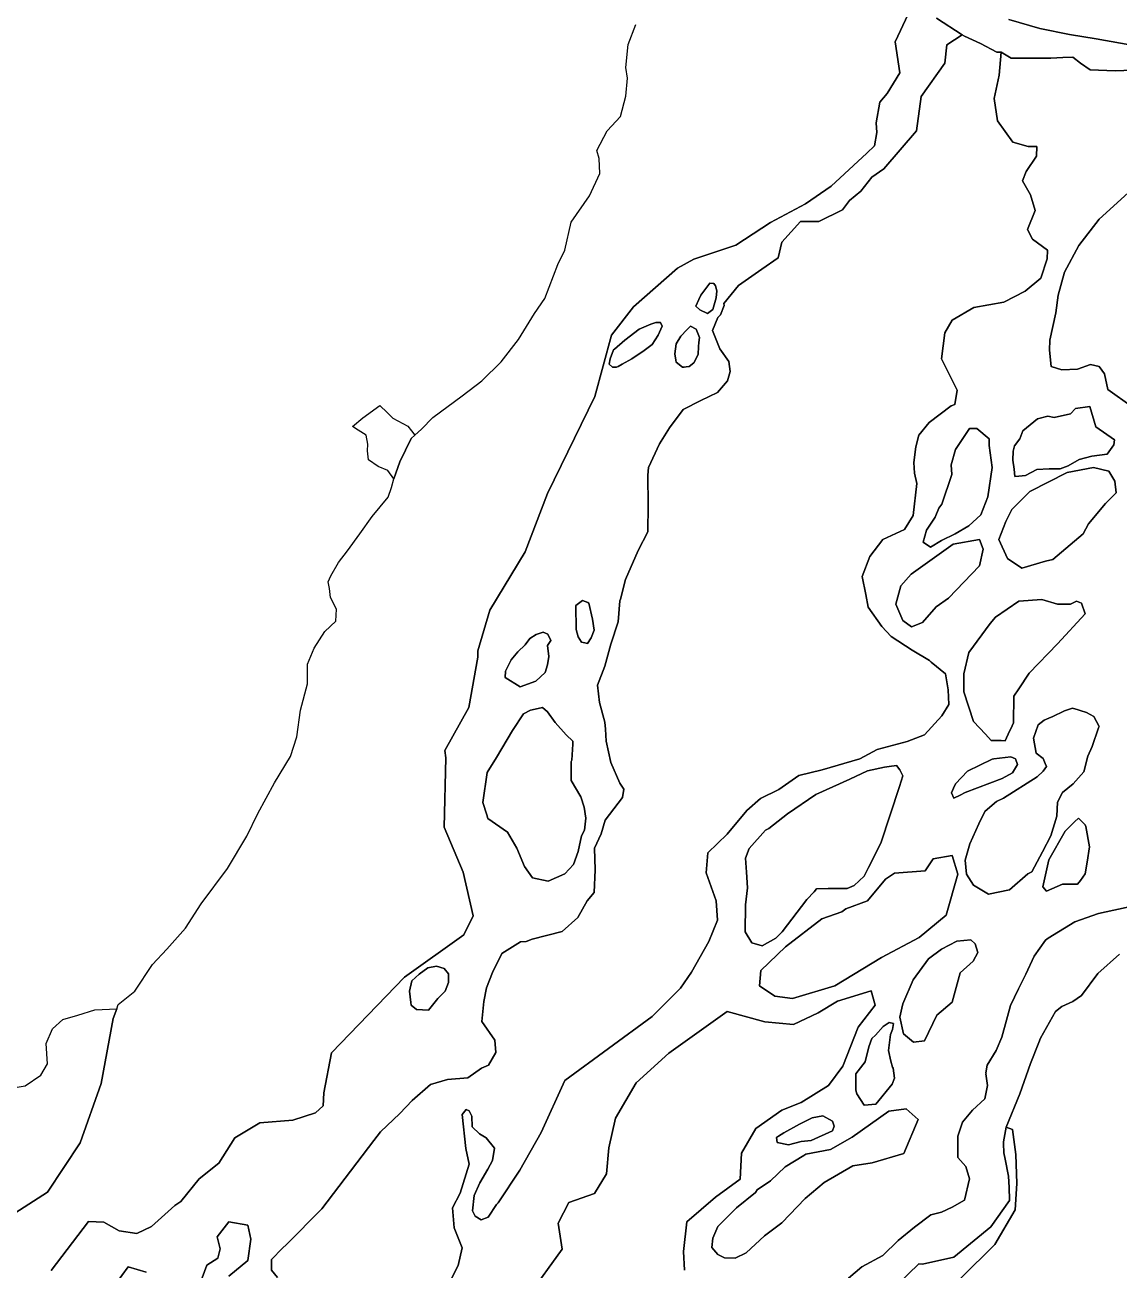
# Model space of a CAD drawing. Header units: inches. Extents: x 288635 to 1232953, y 676945 to 1655780.
# Drawn here: x 506924 to 525291, y 1479602 to 1500510 of the extents above; entities that cross this region are included whole.
import ezdxf

# ---------------------------------------------------------------- set-up
doc = ezdxf.new("R2010")
doc.units = ezdxf.units.IN
doc.header["$MEASUREMENT"] = 0

msp = doc.modelspace()

# ---------------------------------------------------------------- linework, layer by layer
at = {"color": 1}
for points in [[(521749.8318, 1500687.3197), (521531.5419, 1500223.152), (521610.917, 1499707.2134), (521399.4503, 1499355.7227), (521272.4501, 1499209.6724), (521215.3, 1498866.7717), (521221.65, 1498701.6713), (521183.5499, 1498479.4209), (521055.2909, 1498357.8357), (520459.9772, 1497802.2096), (520027.8476, 1497507.869), (519437.2964, 1497190.3683), (518859.4453, 1496809.3676), (518153.5979, 1496573.7363), (517880.1131, 1496427.2266), (517139.363, 1495775.0924), (516769.0324, 1495301.8921), (516491.2193, 1494270.0151), (515697.4677, 1492642.8243), (515321.802, 1491662.6205), (514728.1375, 1490683.0742), (514528.0504, 1490002.1539), (514528.0504, 1489896.3204), (514375.625, 1489048.865), (513972.4243, 1488328.8638), (513987.7487, 1488206.2687), (513961.4688, 1487038.8147), (514277.7586, 1486283.2334), (514448.6753, 1485550.7333), (514289.925, 1485233.2326), (513297.7355, 1484518.8562), (512067.4205, 1483248.8537), (511938.6067, 1482579.0221), (511927.3481, 1482360.972), (511800.3478, 1482240.3218), (511419.347, 1482119.6715), (510866.8959, 1482075.2214), (510447.7951, 1481821.2209), (510181.0946, 1481395.7701), (509850.8939, 1481135.4195), (509539.7433, 1480754.4188), (509440.2887, 1480687.2513), (509050.7923, 1480335.3179), (508803.1418, 1480214.6677), (508507.3287, 1480261.3253), (508249.0749, 1480404.7996), (507988.5003, 1480417.5122), (507365.4898, 1479596.271)], [(507365.4898, 1479596.271), (507988.5003, 1480417.5122), (508249.0749, 1480404.7996), (508507.3287, 1480261.3253), (508803.1418, 1480214.6677), (509050.7923, 1480335.3179), (509440.2887, 1480687.2513), (509539.7433, 1480754.4188), (509850.8939, 1481135.4195), (510181.0946, 1481395.7701), (510447.7951, 1481821.2209), (510866.8959, 1482075.2214), (511419.347, 1482119.6715), (511800.3478, 1482240.3218), (511927.3481, 1482360.972), (511938.6067, 1482579.0221), (512067.4205, 1483248.8537), (513297.7355, 1484518.8562), (514289.925, 1485233.2326), (514448.6753, 1485550.7333), (514277.7586, 1486283.2334), (513961.4688, 1487038.8147), (513987.7487, 1488206.2687), (513972.4243, 1488328.8638), (514375.625, 1489048.865), (514528.0504, 1489896.3204), (514528.0504, 1490002.1539), (514728.1375, 1490683.0742), (515321.802, 1491662.6205), (515697.4677, 1492642.8243), (516491.2193, 1494270.0151), (516769.0324, 1495301.8921), (517139.363, 1495775.0924), (517880.1131, 1496427.2266), (518153.5979, 1496573.7363), (518859.4453, 1496809.3676), (519437.2964, 1497190.3683), (520027.8476, 1497507.869), (520459.9772, 1497802.2096), (521055.2909, 1498357.8357), (521183.5499, 1498479.4209), (521221.65, 1498701.6713), (521215.3, 1498866.7717), (521272.4501, 1499209.6724), (521399.4503, 1499355.7227), (521610.917, 1499707.2134), (521531.5419, 1500223.152), (521749.8318, 1500687.3197)], [(522223.6653, 1500623.0711), (522655.416, 1500342.1197), (522399.3397, 1500173.709), (522364.981, 1499865.9637), (521968.1053, 1499310.3376), (521889.3655, 1498732.9131), (521343.3883, 1498092.4466), (521140.6028, 1497954.1838), (520956.6357, 1497720.5168), (520767.0751, 1497563.4429), (520649.7268, 1497406.9786), (520248.6093, 1497206.8959), (519944.0387, 1497206.8959), (519627.3992, 1496861.4711), (519569.158, 1496596.5645), (519292.144, 1496407.6481), (519292.144, 1496407.6481), (518902.4066, 1496133.0136), (518657.9311, 1495834.563), (518662.4381, 1495799.4084), (518600.7966, 1495641.5708), (518553.1559, 1495596.4375), (518467.4308, 1495380.5371), (518588.081, 1495072.5615), (518742.0383, 1494857.3345), (518763.7221, 1494691.8304), (518715.0812, 1494535.9854), (518546.8059, 1494335.96), (518271.9907, 1494205.1982), (517973.7053, 1494049.571), (517743.5293, 1493745.4088), (517575.254, 1493475.5333), (517393.8875, 1493077.9123), (517377.6146, 1492947.7868), (517387.9286, 1492443.6562), (517378.4036, 1491999.1553), (517219.43, 1491682.8738), (517003.7528, 1491195.8787), (516921.7539, 1490867.2298), (516907.6102, 1490837.528), (516879.9276, 1490484.6773), (516759.2773, 1490110.0266), (516660.8521, 1489741.7258), (516537.0269, 1489421.0502), (516568.777, 1489135.2996), (516658.5363, 1488804.0571), (516671.1797, 1488686.052), (516679.9022, 1488484.4233), (516756.1023, 1488125.6476), (516909.3052, 1487776.3969), (516978.3528, 1487677.9717), (516956.1277, 1487538.2714), (516806.9024, 1487347.771), (516664.0271, 1487157.2706), (516597.352, 1486928.6702), (516483.3088, 1486686.1898), (516498.5071, 1486321.4327), (516476.6504, 1485943.0991), (516364.4117, 1485804.4513), (516203.6512, 1485522.1424), (515944.1453, 1485285.2986), (515438.4747, 1485160.1917), (515335.9287, 1485120.4034), (515242.4269, 1485114.1699), (514930.2963, 1484915.5414), (514774.8984, 1484601.3905), (514670.1232, 1484341.04), (514628.8481, 1484112.4396), (514594.5554, 1483775.2327), (514812.9984, 1483464.7383), (514825.6985, 1483255.1878), (514704.8426, 1483044.1848), (514587.1499, 1482990.6881), (514355.7975, 1482829.737), (514016.0718, 1482801.1619), (513730.3213, 1482718.6118), (513425.5207, 1482448.7362), (513219.1453, 1482229.6608), (512893.4732, 1481923.1106), (512781.7969, 1481780.4132), (511908.6702, 1480629.4734), (511313.3565, 1480034.1597), (511249.4472, 1479970.2504), (511063.3159, 1479778.5559), (511063.3159, 1479603.9305), (511162.9092, 1479475.7129)], [(525659.8707, 1499754.3053), (525226.8676, 1499736.7587), (524804.5917, 1499755.8087), (524640.7786, 1499866.2475), (524512.4911, 1499968.5342), (524345.2211, 1499964.2816), (524147.3654, 1499949.4841), (523763.1896, 1499949.4841), (523480.6141, 1499952.6591), (523312.5153, 1500050.5155), (523235.581, 1500052.8646), (522962.5244, 1500197.424), (522697.4988, 1500317.8902), (522655.416, 1500342.1197), (522223.6653, 1500623.0711)], [(523438.1325, 1500598.0939), (523962.0085, 1500447.2811), (524458.1033, 1500348.0621), (524906.045, 1500275.1535), (526070.5512, 1500066.3455)], [(526070.5512, 1500066.3455), (524906.045, 1500275.1535), (524458.1033, 1500348.0621), (523962.0085, 1500447.2811), (523438.1325, 1500598.0939)], [(506597.815, 1480456.1472), (507301.6081, 1480911.2315), (507851.9425, 1481736.7331), (508201.1932, 1482736.8601), (508403.5998, 1483824.1655), (508468.8353, 1483990.0615), (508488.7279, 1484062.5922), (508770.5248, 1484285.3107), (509062.6254, 1484736.1616), (509303.9259, 1484990.1621), (509621.4265, 1485345.7628), (509881.777, 1485752.1636), (510326.2779, 1486342.7148), (510650.1286, 1486888.8159), (510834.2789, 1487269.8167), (511113.6795, 1487784.1677), (511380.38, 1488228.6686), (511488.3302, 1488558.8693), (511551.8304, 1489003.3702), (511666.1306, 1489447.871), (511666.1306, 1489778.0717), (511780.4308, 1490044.7722), (511958.2312, 1490324.1728), (512142.3815, 1490495.6231), (512155.0816, 1490698.8235), (512053.4814, 1490895.6739), (512036.3363, 1491044.8992), (512014.1113, 1491156.0245), (512058.5614, 1491257.6247), (512188.7366, 1491483.0501), (512341.1369, 1491679.9005), (512544.3373, 1491965.6511), (512753.8878, 1492257.7517), (513020.5883, 1492581.6023), (513077.7384, 1492740.3526), (513119.0135, 1492889.5779), (513214.2637, 1493172.1535), (513404.7641, 1493565.8543), (513466.7582, 1493620.0991), (513582.5644, 1493721.4296), (513769.8898, 1493918.28), (514265.1908, 1494283.4057), (514592.2164, 1494534.2312), (514916.0671, 1494854.9069), (515208.1677, 1495226.3826), (515478.0432, 1495664.5335), (515652.6686, 1495915.359), (515870.474, 1496486.2251), (515987.3142, 1496730.0656), (516094.9319, 1497195.5111), (516398.7951, 1497639.3874), (516571.5154, 1498015.3082), (516561.3554, 1498269.3087), (516525.7953, 1498401.3889), (516698.5157, 1498731.5896), (516922.0361, 1498970.3501), (517008.0444, 1499311.8776), (517039.7944, 1499613.5032), (517013.3361, 1499793.4202), (517050.3778, 1500179.7126), (517177.378, 1500518.38)], [(511162.9092, 1479475.7129), (511063.3159, 1479603.9305), (511063.3159, 1479778.5559), (511249.4472, 1479970.2504), (511313.3565, 1480034.1597), (511908.6702, 1480629.4734), (512781.7969, 1481780.4132), (512893.4732, 1481923.1106), (513219.1453, 1482229.6608), (513425.5207, 1482448.7362), (513730.3213, 1482718.6118), (514016.0718, 1482801.1619), (514355.7975, 1482829.737), (514587.1499, 1482990.6881), (514704.8426, 1483044.1848), (514825.6985, 1483255.1878), (514812.9984, 1483464.7383), (514594.5554, 1483775.2327), (514628.8481, 1484112.4396), (514670.1232, 1484341.04), (514774.8984, 1484601.3905), (514930.2963, 1484915.5414), (515242.4269, 1485114.1699), (515335.9287, 1485120.4034), (515438.4747, 1485160.1917), (515944.1453, 1485285.2986), (516203.6512, 1485522.1424), (516364.4117, 1485804.4513), (516476.6504, 1485943.0991), (516498.5071, 1486321.4327), (516483.3088, 1486686.1898), (516597.352, 1486928.6702), (516664.0271, 1487157.2706), (516806.9024, 1487347.771), (516956.1277, 1487538.2714), (516978.3528, 1487677.9717), (516909.3052, 1487776.3969), (516756.1023, 1488125.6476), (516679.9022, 1488484.4233), (516671.1797, 1488686.052), (516658.5363, 1488804.0571), (516568.777, 1489135.2996), (516537.0269, 1489421.0502), (516660.8521, 1489741.7258), (516759.2773, 1490110.0266), (516879.9276, 1490484.6773), (516907.6102, 1490837.528), (516921.7539, 1490867.2298), (517003.7528, 1491195.8787), (517219.43, 1491682.8738), (517378.4036, 1491999.1553), (517387.9286, 1492443.6562), (517377.6146, 1492947.7868), (517393.8875, 1493077.9123), (517575.254, 1493475.5333), (517743.5293, 1493745.4088), (517973.7053, 1494049.571), (518271.9907, 1494205.1982), (518546.8059, 1494335.96), (518715.0812, 1494535.9854), (518763.7221, 1494691.8304), (518742.0383, 1494857.3345), (518588.081, 1495072.5615), (518467.4308, 1495380.5371), (518553.1559, 1495596.4375), (518600.7966, 1495641.5708), (518662.4381, 1495799.4084), (518657.9311, 1495834.563), (518902.4066, 1496133.0136), (519292.144, 1496407.6481), (519569.158, 1496596.5645), (519627.3992, 1496861.4711), (519944.0387, 1497206.8959), (520248.6093, 1497206.8959), (520649.7268, 1497406.9786), (520767.0751, 1497563.4429), (520956.6357, 1497720.5168), (521140.6028, 1497954.1838), (521343.3883, 1498092.4466), (521889.3655, 1498732.9131), (521968.1053, 1499310.3376), (522364.981, 1499865.9637), (522399.3397, 1500173.709), (522655.416, 1500342.1197), (522697.4988, 1500317.8902), (522962.5244, 1500197.424), (523235.581, 1500052.8646), (523312.5153, 1500050.5155), (523277.6847, 1499663.763), (523193.0179, 1499272.1788), (523248.6642, 1498900.0874), (523508.2712, 1498540.6317), (523508.2712, 1498540.6317), (523764.6629, 1498465.8763), (523911.9832, 1498465.8763), (523906.9032, 1498308.396), (523729.1028, 1498049.3155), (523668.1427, 1497891.8351), (523805.303, 1497658.1547), (523882.0795, 1497391.1024), (523755.4714, 1497074.5821), (523839.6045, 1496909.6627), (524090.612, 1496727.1119), (524085.1346, 1496581.5795), (523978.0233, 1496256.0719), (523713.8628, 1496037.6314), (523353.1821, 1495854.7511), (522850.2025, 1495763.9117), (522489.5804, 1495549.9505), (522366.8916, 1495337.461), (522308.2904, 1494903.0444), (522572.3894, 1494374.8464), (522532.7018, 1494136.7209), (522472.142, 1494111.4876), (522103.4996, 1493832.907), (521930.7792, 1493619.5466), (521879.9791, 1493426.5062), (521846.3239, 1493161.118), (521858.013, 1492985.7811), (521896.8631, 1492810.9556), (521834.259, 1492274.9314), (521688.2088, 1492036.8059), (521323.083, 1491871.7056), (521104.0076, 1491582.78), (520980.1823, 1491246.2294), (521036.6212, 1490946.3604), (521079.0309, 1490733.5717), (521307.6313, 1490407.6043), (521464.265, 1490238.2707), (521815.6323, 1490013.9036), (522107.7329, 1489840.3365), (522135.9675, 1489811.0974), (522373.9515, 1489612.3369), (522421.6352, 1489347.5756), (522434.3352, 1489099.9251), (522312.5611, 1488906.3474), (522024.8726, 1488591.6411), (521735.2901, 1488475.8081), (521227.8328, 1488344.2736), (520938.9073, 1488185.5232), (520307.081, 1488001.3729), (519916.5552, 1487906.1227), (519576.8295, 1487674.3472), (519270.004, 1487522.3425), (519041.7894, 1487318.1505), (518710.0528, 1486921.8707), (518387.2983, 1486605.7767), (518358.124, 1486273.0374), (518524.2563, 1485802.3292), (518549.0378, 1485480.1703), (518401.7597, 1485121.2188), (518110.7174, 1484602.6344), (517929.3065, 1484334.2527), (517452.6917, 1483857.6379), (515984.2512, 1482786.0732), (515587.3754, 1481912.9465), (515230.1872, 1481277.9452), (514865.834, 1480731.4153), (514840.2592, 1480705.2769), (514698.5689, 1480490.1469), (514584.7978, 1480445.1676), (514484.256, 1480506.0219), (514436.6309, 1480595.9804), (514465.7351, 1480855.2726), (514558.3394, 1481066.9397), (514695.4341, 1481294.557), (514772.6524, 1481440.0029), (514804.4024, 1481649.0242), (514664.173, 1481821.0037), (514554.2931, 1481889.1575), (514433.985, 1482006.2124), (514423.4017, 1482188.7753), (514381.0683, 1482278.7338), (514332.5134, 1482301.344), (514261.8103, 1482214.5721), (514325.3104, 1481643.0709), (514380.797, 1481379.5093), (514230.2554, 1480894.9602), (514103.2552, 1480648.8972), (514130.1315, 1480313.6195), (514261.8103, 1479976.1926), (514198.5054, 1479677.8744), (514010.6508, 1479315.3945)], [(514010.6508, 1479315.3945), (514198.5054, 1479677.8744), (514261.8103, 1479976.1926), (514130.1315, 1480313.6195), (514103.2552, 1480648.8972), (514230.2554, 1480894.9602), (514380.797, 1481379.5093), (514325.3104, 1481643.0709), (514261.8103, 1482214.5721), (514332.5134, 1482301.344), (514381.0683, 1482278.7338), (514423.4017, 1482188.7753), (514433.985, 1482006.2124), (514554.2931, 1481889.1575), (514664.173, 1481821.0037), (514804.4024, 1481649.0242), (514772.6524, 1481440.0029), (514695.4341, 1481294.557), (514558.3394, 1481066.9397), (514465.7351, 1480855.2726), (514436.6309, 1480595.9804), (514484.256, 1480506.0219), (514584.7978, 1480445.1676), (514698.5689, 1480490.1469), (514840.2592, 1480705.2769), (514865.834, 1480731.4153), (515230.1872, 1481277.9452), (515587.3754, 1481912.9465), (515984.2512, 1482786.0732), (517452.6917, 1483857.6379), (517929.3065, 1484334.2527), (518110.7174, 1484602.6344), (518401.7597, 1485121.2188), (518549.0378, 1485480.1703), (518524.2563, 1485802.3292), (518358.124, 1486273.0374), (518387.2983, 1486605.7767), (518710.0528, 1486921.8707), (519041.7894, 1487318.1505), (519270.004, 1487522.3425), (519576.8295, 1487674.3472), (519916.5552, 1487906.1227), (520307.081, 1488001.3729), (520938.9073, 1488185.5232), (521227.8328, 1488344.2736), (521735.2901, 1488475.8081), (522024.8726, 1488591.6411), (522312.5611, 1488906.3474), (522434.3352, 1489099.9251), (522421.6352, 1489347.5756), (522373.9515, 1489612.3369), (522135.9675, 1489811.0974), (522107.7329, 1489840.3365), (521815.6323, 1490013.9036), (521464.265, 1490238.2707), (521307.6313, 1490407.6043), (521079.0309, 1490733.5717), (521036.6212, 1490946.3604), (520980.1823, 1491246.2294), (521104.0076, 1491582.78), (521323.083, 1491871.7056), (521688.2088, 1492036.8059), (521834.259, 1492274.9314), (521896.8631, 1492810.9556), (521858.013, 1492985.7811), (521846.3239, 1493161.118), (521879.9791, 1493426.5062), (521930.7792, 1493619.5466), (522103.4996, 1493832.907), (522472.142, 1494111.4876), (522532.7018, 1494136.7209), (522572.3894, 1494374.8464), (522308.2904, 1494903.0444), (522366.8916, 1495337.461), (522489.5804, 1495549.9505), (522850.2025, 1495763.9117), (523353.1821, 1495854.7511), (523713.8628, 1496037.6314), (523978.0233, 1496256.0719), (524085.1346, 1496581.5795), (524090.612, 1496727.1119), (523839.6045, 1496909.6627), (523755.4714, 1497074.5821), (523882.0795, 1497391.1024), (523805.303, 1497658.1547), (523668.1427, 1497891.8351), (523729.1028, 1498049.3155), (523906.9032, 1498308.396), (523911.9832, 1498465.8763), (523764.6629, 1498465.8763), (523508.2712, 1498540.6317), (523248.6642, 1498900.0874), (523193.0179, 1499272.1788), (523277.6847, 1499663.763), (523312.5153, 1500050.5155), (523480.6141, 1499952.6591), (523763.1896, 1499949.4841), (524147.3654, 1499949.4841), (524345.2211, 1499964.2816), (524512.4911, 1499968.5342), (524640.7786, 1499866.2475), (524804.5917, 1499755.8087), (525226.8676, 1499736.7587), (525659.8707, 1499754.3053)], [(525509.2703, 1494097.0333), (525098.8152, 1494390.2155), (525048.2735, 1494653.0444), (524955.1399, 1494771.5779), (524812.1848, 1494805.1197), (524591.0726, 1494729.2445), (524330.0477, 1494717.8932), (524150.805, 1494775.8113), (524120.205, 1495049.5352), (524126.4184, 1495217.2956), (524231.2385, 1495677.5131), (524269.3386, 1495969.6137), (524375.1721, 1496359.0811), (524612.2393, 1496803.582), (524955.1883, 1497246.4048), (525749.033, 1497969.6582)], [(525749.033, 1497969.6582), (524955.1883, 1497246.4048), (524612.2393, 1496803.582), (524375.1721, 1496359.0811), (524269.3386, 1495969.6137), (524231.2385, 1495677.5131), (524126.4184, 1495217.2956), (524120.205, 1495049.5352), (524150.805, 1494775.8113), (524330.0477, 1494717.8932), (524591.0726, 1494729.2445), (524812.1848, 1494805.1197), (524955.1399, 1494771.5779), (525048.2735, 1494653.0444), (525098.8152, 1494390.2155), (525509.2703, 1494097.0333)], [(520749.0304, 1479469.0894), (520973.2653, 1479655.5152), (521322.516, 1479846.0156), (521580.4852, 1480100.0161), (521857.5045, 1480323.3249), (522132.6717, 1480530.7586), (522310.4721, 1480575.2087), (522486.1558, 1480659.8755), (522697.8229, 1480778.4091), (522779.1507, 1481137.4016), (522718.9896, 1481342.7794), (522581.406, 1481495.1797), (522581.406, 1481508.6606), (522581.406, 1481840.197), (522581.406, 1481853.6779), (522661.8395, 1482086.5117), (522831.1731, 1482285.4788), (523036.7314, 1482478.4518), (523079.9343, 1482703.3804), (523055.5402, 1482898.5325), (523056.4963, 1482904.3647), (523055.5402, 1482912.0134), (523076.707, 1483041.1303), (523224.8739, 1483288.7808), (523320.1241, 1483513.1479), (523398.4409, 1483796.7818), (523466.1744, 1484046.549), (523601.6413, 1484323.8329), (523726.5249, 1484573.6), (523866.2252, 1484872.0506), (524053.3259, 1485144.4429), (524101.9694, 1485173.7821), (524550.4391, 1485451.5951), (524943.3461, 1485590.5016), (525538.6598, 1485717.5019)], [(525538.6598, 1485717.5019), (524943.3461, 1485590.5016), (524550.4391, 1485451.5951), (524101.9694, 1485173.7821), (524053.3259, 1485144.4429), (523866.2252, 1484872.0506), (523726.5249, 1484573.6), (523601.6413, 1484323.8329), (523466.1744, 1484046.549), (523398.4409, 1483796.7818), (523320.1241, 1483513.1479), (523224.8739, 1483288.7808), (523076.707, 1483041.1303), (523055.5402, 1482912.0134), (523056.4963, 1482904.3647), (523055.5402, 1482898.5325), (523079.9343, 1482703.3804), (523036.7314, 1482478.4518), (522831.1731, 1482285.4788), (522661.8395, 1482086.5117), (522581.406, 1481853.6779), (522581.406, 1481840.197), (522581.406, 1481508.6606), (522581.406, 1481495.1797), (522718.9896, 1481342.7794), (522779.1507, 1481137.4016), (522697.8229, 1480778.4091), (522486.1558, 1480659.8755), (522310.4721, 1480575.2087), (522132.6717, 1480530.7586), (521857.5045, 1480323.3249), (521580.4852, 1480100.0161), (521322.516, 1479846.0156), (520973.2653, 1479655.5152), (520749.0304, 1479469.0894)], [(525295.2315, 1484906.5312), (524935.6046, 1484583.7172), (524659.9768, 1484212.3854), (524514.8966, 1484114.1586), (524329.6879, 1484029.4918), (524223.8544, 1483944.8249), (523973.2556, 1483497.9049), (523943.3955, 1483426.2406), (523805.8119, 1483071.6982), (523625.8949, 1482563.6972), (523396.5472, 1482000.0854), (523349.8619, 1481757.8222), (523350.994, 1481729.5202), (523357.3529, 1481570.548), (523379.1958, 1481463.5177), (523436.7281, 1481181.6097), (523444.3611, 1480990.7845), (523452.6031, 1480784.7339), (523452.0925, 1480784.019), (523452.6031, 1480771.253), (523135.1025, 1480326.7522), (522515.9762, 1479818.7511), (521992.1002, 1479699.6884), (521927.6975, 1479706.7627), (521381.0164, 1479173.3183)], [(522635.039, 1479469.5004), (523206.5401, 1480033.0641), (523547.8533, 1480612.5027), (523571.6658, 1481057.0036), (523555.7908, 1481541.1921), (523503.7036, 1481964.4295), (523396.5472, 1482000.0854), (523625.8949, 1482563.6972), (523805.8119, 1483071.6982), (523943.3955, 1483426.2406), (523973.2556, 1483497.9049), (524223.8544, 1483944.8249), (524329.6879, 1484029.4918), (524514.8966, 1484114.1586), (524659.9768, 1484212.3854), (524935.6046, 1484583.7172), (525295.2315, 1484906.5312)], [(515375.1854, 1479168.3977), (515942.0808, 1479953.3298), (515876.6698, 1480389.4032), (516051.0992, 1480738.262), (516487.1726, 1480890.8877), (516683.4056, 1481217.9427), (516727.0129, 1481654.0161), (516836.0313, 1482155.5005), (517184.89, 1482744.1996), (517729.9818, 1483245.684), (518711.1469, 1483943.4015), (519343.4533, 1483768.9721), (519823.1341, 1483725.3648), (520237.4038, 1483921.5978), (520564.4589, 1484117.8308), (521131.3543, 1484292.2602), (521196.7653, 1484052.4198), (521196.7653, 1484052.4198), (520913.3176, 1483681.7574), (520651.6736, 1483027.6473), (520411.8332, 1482700.5923), (519953.9561, 1482417.1446), (519626.9011, 1482286.3225), (519190.8277, 1481981.0712), (518950.9873, 1481566.8014), (518929.1836, 1481130.728), (518514.9139, 1480825.4766), (518035.2331, 1480411.2069), (517978.5268, 1479912.6979), (517995.4602, 1479599.4306)], [(517995.4602, 1479599.4306), (517978.5268, 1479912.6979), (518035.2331, 1480411.2069), (518514.9139, 1480825.4766), (518929.1836, 1481130.728), (518950.9873, 1481566.8014), (519190.8277, 1481981.0712), (519626.9011, 1482286.3225), (519953.9561, 1482417.1446), (520411.8332, 1482700.5923), (520651.6736, 1483027.6473), (520913.3176, 1483681.7574), (521196.7653, 1484052.4198), (521131.3543, 1484292.2602), (520564.4589, 1484117.8308), (520237.4038, 1483921.5978), (519823.1341, 1483725.3648), (519343.4533, 1483768.9721), (518711.1469, 1483943.4015), (517729.9818, 1483245.684), (517184.89, 1482744.1996), (516836.0313, 1482155.5005), (516727.0129, 1481654.0161), (516683.4056, 1481217.9427), (516487.1726, 1480890.8877), (516051.0992, 1480738.262), (515876.6698, 1480389.4032), (515942.0808, 1479953.3298), (515375.1854, 1479168.3977)], [(506726.767, 1482662.2094), (506929.9674, 1482696.0761), (507192.4346, 1482873.8764), (507303.3481, 1483066.0702), (507282.1814, 1483408.9709), (507388.015, 1483654.5047), (507557.3486, 1483811.1383), (507811.3492, 1483883.1051), (508096.4748, 1483972.4085), (508468.8353, 1483990.0615), (508403.5998, 1483824.1655), (508201.1932, 1482736.8601), (508201.1932, 1482736.8601), (507851.9425, 1481736.7331), (507301.6081, 1480911.2315), (506597.815, 1480456.1472)], [(521381.0164, 1479173.3183), (521927.6975, 1479706.7627), (521992.1002, 1479699.6884), (522515.9762, 1479818.7511), (523135.1025, 1480326.7522), (523452.6031, 1480771.253), (523452.0925, 1480784.019), (523452.6031, 1480784.7339), (523444.3611, 1480990.7845), (523436.7281, 1481181.6097), (523379.1958, 1481463.5177), (523357.3529, 1481570.548), (523350.994, 1481729.5202), (523349.8619, 1481757.8222), (523396.5472, 1482000.0854), (523503.7036, 1481964.4295), (523555.7908, 1481541.1921), (523571.6658, 1481057.0036), (523547.8533, 1480612.5027), (523206.5401, 1480033.0641), (522635.039, 1479469.5004)], [(509897.9482, 1479472.655), (509977.3228, 1479684.3204), (510162.53, 1479803.3822), (510202.2173, 1479962.1313), (510149.3009, 1480160.5677), (510347.7373, 1480411.9204), (510665.2355, 1480359.004), (510718.1518, 1480120.8804), (510665.2355, 1479763.695), (510347.7373, 1479499.1132)], [(510347.7373, 1479499.1132), (510665.2355, 1479763.695), (510718.1518, 1480120.8804), (510665.2355, 1480359.004), (510347.7373, 1480411.9204), (510347.7373, 1480411.9204), (510149.3009, 1480160.5677), (510202.2173, 1479962.1313), (510162.53, 1479803.3822), (509977.3228, 1479684.3204), (509897.9482, 1479472.655)], [(508442.7483, 1479366.8223), (508654.4137, 1479657.8623), (508958.6828, 1479565.2586)], [(508958.6828, 1479565.2586), (508654.4137, 1479657.8623), (508442.7483, 1479366.8223)]]:
    msp.add_lwpolyline(points, dxfattribs=at)
for points in [[(518469.1241, 1495729.1704), (518380.2239, 1495661.437), (518251.107, 1495724.9371), (518185.4902, 1495788.4372), (518236.3279, 1495900.382), (518268.8234, 1495971.9373), (518420.8924, 1496172.8723), (518486.9017, 1496169.1614), (518518.5152, 1496130.5666), (518539.3537, 1496044.9164), (518528.3909, 1495926.0208), (518469.1241, 1495729.1704)], [(518251.107, 1495724.9371), (518380.2239, 1495661.437), (518469.1241, 1495729.1704), (518528.3909, 1495926.0208), (518539.3537, 1496044.9164), (518518.5152, 1496130.5666), (518486.9017, 1496169.1614), (518420.8924, 1496172.8723), (518268.8234, 1495971.9373), (518236.3279, 1495900.382), (518185.4902, 1495788.4372), (518251.107, 1495724.9371)], [(516879.5143, 1494774.3456), (516854.1042, 1494760.7935), (516786.3707, 1494762.9102), (516733.454, 1494813.7103), (516748.2706, 1494904.7271), (516803.3041, 1495052.8941), (516820.7013, 1495063.6825), (516993.8045, 1495217.9944), (517237.2216, 1495402.1448), (517431.9553, 1495482.5783), (517514.5055, 1495512.2117), (517594.939, 1495514.3283), (517622.4557, 1495448.7115), (517552.6056, 1495302.6612), (517453.1221, 1495146.0276), (517316.5881, 1495042.5276), (517112.338, 1494904.7271), (516949.3544, 1494811.5936), (516879.5143, 1494774.3456)], [(516786.3707, 1494762.9102), (516854.1042, 1494760.7935), (516879.5143, 1494774.3456), (516949.3544, 1494811.5936), (517112.338, 1494904.7271), (517316.5881, 1495042.5276), (517453.1221, 1495146.0276), (517552.6056, 1495302.6612), (517622.4557, 1495448.7115), (517594.939, 1495514.3283), (517514.5055, 1495512.2117), (517431.9553, 1495482.5783), (517237.2216, 1495402.1448), (516993.8045, 1495217.9944), (516820.7013, 1495063.6825), (516803.3041, 1495052.8941), (516748.2706, 1494904.7271), (516733.454, 1494813.7103), (516786.3707, 1494762.9102)], [(517992.1922, 1494763.7245), (517961.1231, 1494760.7935), (517855.2895, 1494845.4603), (517849.6196, 1494878.2585), (517831.1171, 1494985.2876), (517855.2895, 1495154.4943), (517935.723, 1495283.6112), (518033.0899, 1495389.4447), (518096.59, 1495448.7115), (518193.9569, 1495400.0281), (518244.757, 1495260.3278), (518237.1186, 1495177.4968), (518231.069, 1495111.8944), (518225.7069, 1494974.5773), (518151.6235, 1494834.877), (518073.3066, 1494771.3768), (518025.1659, 1494766.8353), (517992.1922, 1494763.7245)], [(517855.2895, 1494845.4603), (517961.1231, 1494760.7935), (517992.1922, 1494763.7245), (518025.1659, 1494766.8353), (518073.3066, 1494771.3768), (518151.6235, 1494834.877), (518225.7069, 1494974.5773), (518231.069, 1495111.8944), (518237.1186, 1495177.4968), (518244.757, 1495260.3278), (518193.9569, 1495400.0281), (518096.59, 1495448.7115), (518033.0899, 1495389.4447), (517935.723, 1495283.6112), (517855.2895, 1495154.4943), (517831.1171, 1494985.2876), (517849.6196, 1494878.2585), (517855.2895, 1494845.4603)], [(513214.2637, 1493172.1535), (513119.0135, 1492889.5779), (513013.094, 1493029.942), (512855.8981, 1493095.9136), (512689.2102, 1493209.6847), (512675.981, 1493360.4975), (512679.374, 1493472.1865), (512652.1685, 1493622.4355), (512519.0332, 1493707.5802), (512424.6264, 1493767.9567), (512596.6059, 1493910.8319), (512882.3565, 1494117.2074), (512906.1342, 1494094.6811), (512982.8983, 1494021.9572), (513099.3152, 1493905.5403), (513352.695, 1493773.4007), (513413.3061, 1493691.939), (513466.7582, 1493620.0991), (513404.7641, 1493565.8543), (513214.2637, 1493172.1535)], [(524801.4097, 1494104.2798), (524899.4448, 1493761.1571), (525215.0455, 1493545.2198), (525204.7179, 1493458.4961), (525092.2389, 1493303.2101), (524834.005, 1493269.3434), (524618.1046, 1493210.0766), (524436.0709, 1493108.4764), (524300.604, 1493053.443), (524114.3369, 1493053.443), (523912.1426, 1493043.4882), (523719.3464, 1492942.0166), (523608.4698, 1492932.2337), (523542.8358, 1492926.4427), (523531.3913, 1493052.1335), (523504.7357, 1493201.6099), (523513.2024, 1493354.0102), (523534.3691, 1493442.9104), (523623.2693, 1493561.444), (523673.6077, 1493695.0006), (523920.203, 1493895.7454), (524094.5918, 1493942.2491), (524200.7401, 1493919.503), (524474.5605, 1493980.1553), (524561.344, 1494066.9388), (524801.4097, 1494104.2798)], [(523531.3913, 1493052.1335), (523542.8358, 1492926.4427), (523608.4698, 1492932.2337), (523719.3464, 1492942.0166), (523912.1426, 1493043.4882), (524114.3369, 1493053.443), (524300.604, 1493053.443), (524436.0709, 1493108.4764), (524618.1046, 1493210.0766), (524834.005, 1493269.3434), (525092.2389, 1493303.2101), (525204.7179, 1493458.4961), (525215.0455, 1493545.2198), (524899.4448, 1493761.1571), (524801.4097, 1494104.2798), (524561.344, 1494066.9388), (524474.5605, 1493980.1553), (524200.7401, 1493919.503), (524094.5918, 1493942.2491), (523920.203, 1493895.7454), (523673.6077, 1493695.0006), (523623.2693, 1493561.444), (523534.3691, 1493442.9104), (523513.2024, 1493354.0102), (523504.7357, 1493201.6099), (523531.3913, 1493052.1335)], [(522308.2875, 1491854.8781), (522123.0788, 1491741.107), (522004.0161, 1491823.128), (522056.9328, 1492026.8576), (522205.5105, 1492245.1669), (522263.5512, 1492392.907), (522315.408, 1492462.0494), (522482.3545, 1492959.0938), (522472.8477, 1493120.7089), (522544.807, 1493378.1879), (522780.0831, 1493731.102), (522903.4174, 1493735.8549), (523108.6468, 1493559.9439), (523108.6468, 1493447.6729), (523157.6017, 1493079.9014), (523088.8099, 1492587.7754), (522972.393, 1492280.8581), (522766.0176, 1492098.2952), (522538.4755, 1491966.0033), (522308.2875, 1491854.8781)], [(522308.2875, 1491854.8781), (522538.4755, 1491966.0033), (522766.0176, 1492098.2952), (522972.393, 1492280.8581), (523088.8099, 1492587.7754), (523157.6017, 1493079.9014), (523108.6468, 1493447.6729), (523108.6468, 1493559.9439), (522903.4174, 1493735.8549), (522780.0831, 1493731.102), (522544.807, 1493378.1879), (522472.8477, 1493120.7089), (522482.3545, 1492959.0938), (522315.408, 1492462.0494), (522263.5512, 1492392.907), (522205.5105, 1492245.1669), (522056.9328, 1492026.8576), (522004.0161, 1491823.128), (522123.0788, 1491741.107), (522308.2875, 1491854.8781)], [(524054.3491, 1491507.5687), (523657.0989, 1491389.8649), (523415.8586, 1491552.8967), (523269.6174, 1491869.7526), (523390.3454, 1492171.5725), (523490.952, 1492372.7857), (523792.7719, 1492674.6056), (524416.533, 1492996.5468), (524859.2021, 1493077.0321), (525120.7794, 1493016.6681), (525221.7594, 1492848.368), (525239.3522, 1492652.3291), (525060.4154, 1492473.3923), (524778.7168, 1492131.3298), (524688.1993, 1491963.2258), (524179.243, 1491535.9537), (524054.3491, 1491507.5687)], [(524416.533, 1492996.5468), (523792.7719, 1492674.6056), (523490.952, 1492372.7857), (523390.3454, 1492171.5725), (523269.6174, 1491869.7526), (523415.8586, 1491552.8967), (523657.0989, 1491389.8649), (524054.3491, 1491507.5687), (524179.243, 1491535.9537), (524688.1993, 1491963.2258), (524778.7168, 1492131.3298), (525060.4154, 1492473.3923), (525239.3522, 1492652.3291), (525221.7594, 1492848.368), (525120.7794, 1493016.6681), (524859.2021, 1493077.0321), (524416.533, 1492996.5468)], [(521992.3744, 1490475.3378), (521808.224, 1490402.3127), (521658.9987, 1490507.0879), (521544.6985, 1490783.3134), (521627.1664, 1491089.4939), (521800.7607, 1491286.2341), (522505.0071, 1491789.2673), (522947.6762, 1491869.7526), (523008.0402, 1491708.782), (522947.6762, 1491427.0834), (522424.5218, 1490883.8076), (522222.7141, 1490737.671), (521992.3744, 1490475.3378)], [(522222.7141, 1490737.671), (522424.5218, 1490883.8076), (522947.6762, 1491427.0834), (523008.0402, 1491708.782), (522947.6762, 1491869.7526), (522505.0071, 1491789.2673), (521800.7607, 1491286.2341), (521627.1664, 1491089.4939), (521544.6985, 1490783.3134), (521658.9987, 1490507.0879), (521808.224, 1490402.3127), (521992.3744, 1490475.3378), (522222.7141, 1490737.671)], [(516428.6533, 1490221.0636), (516368.7053, 1490125.5831), (516320.6734, 1490135.5577), (516265.6697, 1490146.9801), (516210.6362, 1490233.7636), (516178.8862, 1490360.7639), (516173.2032, 1490762.5123), (516280.4864, 1490847.5982), (516371.5032, 1490811.6148), (516392.1062, 1490802.3789), (516451.9367, 1490534.3309), (516478.8209, 1490347.2339), (516428.6533, 1490221.0636)], [(516178.8862, 1490360.7639), (516210.6362, 1490233.7636), (516265.6697, 1490146.9801), (516320.6734, 1490135.5577), (516368.7053, 1490125.5831), (516428.6533, 1490221.0636), (516478.8209, 1490347.2339), (516451.9367, 1490534.3309), (516392.1062, 1490802.3789), (516371.5032, 1490811.6148), (516280.4864, 1490847.5982), (516173.2032, 1490762.5123), (516178.8862, 1490360.7639)], [(523993.9851, 1490863.6863), (524255.5624, 1490783.201), (524476.897, 1490783.201), (524575.938, 1490832.7215), (524658.4157, 1490802.0421), (524718.3529, 1490622.2304), (524255.5624, 1490119.1973), (523779.5602, 1489624.1551), (523605.2776, 1489360.9106), (523525.9024, 1489237.0853), (523519.5524, 1488789.4094), (523471.4247, 1488688.876), (523453.014, 1488650.4181), (523376.6771, 1488490.9588), (523312.8069, 1488492.6851), (523304.7828, 1488492.9019), (523141.7267, 1488497.3089), (523049.6515, 1488598.9091), (522847.0696, 1488811.3111), (522686.099, 1489314.3443), (522686.099, 1489611.7361), (522769.5654, 1489971.4379), (523128.7682, 1490461.2598), (523215.1729, 1490564.9454), (523607.4055, 1490836.0735), (523993.9851, 1490863.6863)], [(523519.5524, 1488789.4094), (523525.9024, 1489237.0853), (523605.2776, 1489360.9106), (523779.5602, 1489624.1551), (524255.5624, 1490119.1973), (524718.3529, 1490622.2304), (524658.4157, 1490802.0421), (524575.938, 1490832.7215), (524476.897, 1490783.201), (524255.5624, 1490783.201), (523993.9851, 1490863.6863), (523607.4055, 1490836.0735), (523215.1729, 1490564.9454), (523128.7682, 1490461.2598), (522769.5654, 1489971.4379), (522686.099, 1489611.7361), (522686.099, 1489314.3443), (522847.0696, 1488811.3111), (523049.6515, 1488598.9091), (523141.7267, 1488497.3089), (523304.7828, 1488492.9019), (523312.8069, 1488492.6851), (523376.6771, 1488490.9588), (523453.014, 1488650.4181), (523471.4247, 1488688.876), (523519.5524, 1488789.4094)], [(515498.3765, 1489489.7538), (515234.851, 1489394.5036), (514987.2005, 1489550.0789), (514989.7026, 1489656.3469), (515085.6257, 1489851.7045), (515196.7509, 1489985.0548), (515320.5761, 1490102.53), (515400.6633, 1490206.4495), (515507.7609, 1490277.0148), (515625.3767, 1490315.2554), (515701.5769, 1490277.1554), (515749.202, 1490172.3801), (515696.9523, 1490087.8234), (515717.4519, 1489905.6796), (515698.4019, 1489762.8043), (515657.1268, 1489635.8041), (515498.3765, 1489489.7538)], [(515701.5769, 1490277.1554), (515625.3767, 1490315.2554), (515507.7609, 1490277.0148), (515400.6633, 1490206.4495), (515320.5761, 1490102.53), (515196.7509, 1489985.0548), (515085.6257, 1489851.7045), (514989.7026, 1489656.3469), (514987.2005, 1489550.0789), (515234.851, 1489394.5036), (515498.3765, 1489489.7538), (515657.1268, 1489635.8041), (515698.4019, 1489762.8043), (515717.4519, 1489905.6796), (515696.9523, 1490087.8234), (515749.202, 1490172.3801), (515701.5769, 1490277.1554)], [(515985.2108, 1486254.9515), (515704.7519, 1486133.2429), (515445.4597, 1486188.8055), (515307.8761, 1486379.3059), (515182.3071, 1486689.4834), (515026.0792, 1486957.3026), (514696.6874, 1487186.2867), (514677.0983, 1487245.7141), (514607.6885, 1487456.2829), (514682.5418, 1487955.3048), (514842.2085, 1488210.2262), (515106.7924, 1488660.0188), (515291.3689, 1488942.7726), (515411.0638, 1489006.6237), (515487.7931, 1489019.8528), (515609.5017, 1489046.3112), (515696.9523, 1488976.5712), (515822.6271, 1488797.0357), (516009.0233, 1488591.227), (516122.7944, 1488482.7476), (516120.2267, 1488434.234), (516105.8828, 1488163.2231), (516093.8281, 1488143.132), (516093.8281, 1487825.6314), (516252.5784, 1487547.8184), (516310.6489, 1487374.1412), (516337.1073, 1487191.5784), (516318.5865, 1486990.4946), (516264.325, 1486894.0154), (516210.1071, 1486633.3064), (516133.3778, 1486411.056), (515985.2108, 1486254.9515)], [(515445.4597, 1486188.8055), (515704.7519, 1486133.2429), (515985.2108, 1486254.9515), (516133.3778, 1486411.056), (516210.1071, 1486633.3064), (516264.325, 1486894.0154), (516318.5865, 1486990.4946), (516337.1073, 1487191.5784), (516310.6489, 1487374.1412), (516252.5784, 1487547.8184), (516093.8281, 1487825.6314), (516093.8281, 1488143.132), (516105.8828, 1488163.2231), (516120.2267, 1488434.234), (516122.7944, 1488482.7476), (516009.0233, 1488591.227), (515822.6271, 1488797.0357), (515696.9523, 1488976.5712), (515609.5017, 1489046.3112), (515487.7931, 1489019.8528), (515411.0638, 1489006.6237), (515291.3689, 1488942.7726), (515106.7924, 1488660.0188), (514842.2085, 1488210.2262), (514682.5418, 1487955.3048), (514607.6885, 1487456.2829), (514677.0983, 1487245.7141), (514696.6874, 1487186.2867), (515026.0792, 1486957.3026), (515182.3071, 1486689.4834), (515307.8761, 1486379.3059), (515445.4597, 1486188.8055)], [(523449.0673, 1485988.4188), (523099.8166, 1485915.3937), (522845.8161, 1486064.619), (522731.5158, 1486251.9444), (522709.2908, 1486486.8948), (522782.9213, 1486758.0567), (522934.7163, 1487093.321), (523036.3165, 1487302.8715), (523122.0416, 1487372.7216), (523233.0446, 1487472.3334), (523350.1027, 1487523.5463), (523913.4998, 1487885.7302), (524014.2184, 1487982.3228), (524074.5435, 1488055.348), (524051.7628, 1488110.4075), (524018.3041, 1488191.2748), (523899.9182, 1488283.9484), (523855.4681, 1488534.7739), (523931.6682, 1488757.0244), (524033.2684, 1488833.2245), (524152.1157, 1488888.2464), (524166.0158, 1488894.6817), (524376.1691, 1488991.9748), (524506.3444, 1489039.5999), (524602.9872, 1489008.6742), (524639.0604, 1488997.1308), (524744.4699, 1488963.3998), (524868.2951, 1488896.7247), (524954.0203, 1488728.4493), (524944.1995, 1488707.0206), (524839.7201, 1488391.8986), (524765.0665, 1488233.5554), (524698.2315, 1487966.2155), (524517.1396, 1487765.0022), (524342.5563, 1487623.1533), (524255.5189, 1487461.6218), (524242.8189, 1487226.6713), (524144.3937, 1486893.2956), (524004.6934, 1486623.4201), (523823.718, 1486290.0444), (523760.279, 1486253.2677), (523449.0673, 1485988.4188)], [(523913.4998, 1487885.7302), (523350.1027, 1487523.5463), (523233.0446, 1487472.3334), (523122.0416, 1487372.7216), (523036.3165, 1487302.8715), (522934.7163, 1487093.321), (522782.9213, 1486758.0567), (522709.2908, 1486486.8948), (522731.5158, 1486251.9444), (522845.8161, 1486064.619), (523099.8166, 1485915.3937), (523449.0673, 1485988.4188), (523760.279, 1486253.2677), (523823.718, 1486290.0444), (524004.6934, 1486623.4201), (524144.3937, 1486893.2956), (524242.8189, 1487226.6713), (524255.5189, 1487461.6218), (524342.5563, 1487623.1533), (524517.1396, 1487765.0022), (524698.2315, 1487966.2155), (524765.0665, 1488233.5554), (524839.7201, 1488391.8986), (524944.1995, 1488707.0206), (524954.0203, 1488728.4493), (524868.2951, 1488896.7247), (524744.4699, 1488963.3998), (524639.0604, 1488997.1308), (524602.9872, 1489008.6742), (524506.3444, 1489039.5999), (524376.1691, 1488991.9748), (524166.0158, 1488894.6817), (524152.1157, 1488888.2464), (524033.2684, 1488833.2245), (523931.6682, 1488757.0244), (523855.4681, 1488534.7739), (523899.9182, 1488283.9484), (524018.3041, 1488191.2748), (524051.7628, 1488110.4075), (524074.5435, 1488055.348), (524014.2184, 1487982.3228), (523913.4998, 1487885.7302)], [(522621.4064, 1487576.6124), (522514.5571, 1487524.0636), (522479.632, 1487616.1388), (522511.6345, 1487692.3404), (522542.7213, 1487766.3617), (522748.6141, 1487980.3755), (523158.7498, 1488178.6141), (523189.1321, 1488187.5501), (523473.409, 1488222.565), (523551.316, 1488187.5501), (523584.5342, 1488089.2147), (523501.9841, 1487949.5144), (523330.0472, 1487855.6469), (522708.2325, 1487619.3138), (522621.4064, 1487576.6124)], [(522479.632, 1487616.1388), (522514.5571, 1487524.0636), (522621.4064, 1487576.6124), (522708.2325, 1487619.3138), (523330.0472, 1487855.6469), (523501.9841, 1487949.5144), (523584.5342, 1488089.2147), (523551.316, 1488187.5501), (523473.409, 1488222.565), (523189.1321, 1488187.5501), (523158.7498, 1488178.6141), (522748.6141, 1487980.3755), (522542.7213, 1487766.3617), (522511.6345, 1487692.3404), (522479.632, 1487616.1388)], [(519529.5105, 1485174.5703), (519301.6237, 1485044.2698), (519123.5445, 1485097.9354), (519012.3853, 1485284.5307), (519018.7693, 1485732.9367), (519053.6943, 1486018.6872), (519036.8914, 1486281.2081), (519021.8284, 1486516.5462), (519081.7193, 1486683.6296), (519357.0039, 1486986.4427), (519409.3504, 1487014.6293), (519723.6207, 1487263.2897), (520201.2155, 1487588.8435), (520772.5749, 1487844.9701), (521068.1056, 1487982.8845), (521350.6901, 1488045.6811), (521428.8837, 1488057.4683), (521552.4243, 1488076.0913), (521612.7494, 1488003.0662), (521658.8836, 1487899.2571), (521602.3096, 1487724.8205), (521292.9258, 1486770.8874), (521085.2874, 1486359.4301), (521012.6732, 1486215.5376), (520844.3979, 1486059.9623), (520723.7477, 1486012.3372), (520611.9788, 1486012.3372), (520409.422, 1486012.3372), (520212.5716, 1486002.8122), (520170.553, 1485956.3655), (520051.4819, 1485824.7464), (519634.817, 1485279.8768), (519529.5105, 1485174.5703)], [(521085.2874, 1486359.4301), (521292.9258, 1486770.8874), (521602.3096, 1487724.8205), (521658.8836, 1487899.2571), (521612.7494, 1488003.0662), (521552.4243, 1488076.0913), (521428.8837, 1488057.4683), (521350.6901, 1488045.6811), (521068.1056, 1487982.8845), (520772.5749, 1487844.9701), (520201.2155, 1487588.8435), (519723.6207, 1487263.2897), (519409.3504, 1487014.6293), (519357.0039, 1486986.4427), (519081.7193, 1486683.6296), (519021.8284, 1486516.5462), (519036.8914, 1486281.2081), (519053.6943, 1486018.6872), (519018.7693, 1485732.9367), (519012.3853, 1485284.5307), (519123.5445, 1485097.9354), (519301.6237, 1485044.2698), (519529.5105, 1485174.5703), (519634.817, 1485279.8768), (520051.4819, 1485824.7464), (520170.553, 1485956.3655), (520212.5716, 1486002.8122), (520409.422, 1486012.3372), (520611.9788, 1486012.3372), (520723.7477, 1486012.3372), (520844.3979, 1486059.9623), (521012.6732, 1486215.5376), (521085.2874, 1486359.4301)], [(524340.4882, 1486083.692), (524074.5085, 1485965.4788), (524008.4671, 1486035.677), (524112.0447, 1486491.4182), (524385.0592, 1486970.1308), (524544.3091, 1487127.1378), (524610.4846, 1487192.3812), (524721.6098, 1487081.256), (524734.01, 1487052.4946), (524791.46, 1486706.6053), (524753.3599, 1486449.4298), (524721.6098, 1486255.7544), (524642.2347, 1486141.4541), (524594.6096, 1486083.692), (524340.4882, 1486083.692)], [(524721.6098, 1487081.256), (524610.4846, 1487192.3812), (524544.3091, 1487127.1378), (524385.0592, 1486970.1308), (524112.0447, 1486491.4182), (524008.4671, 1486035.677), (524074.5085, 1485965.4788), (524340.4882, 1486083.692), (524594.6096, 1486083.692), (524642.2347, 1486141.4541), (524721.6098, 1486255.7544), (524753.3599, 1486449.4298), (524791.46, 1486706.6053), (524734.01, 1487052.4946), (524721.6098, 1487081.256)], [(520516.4482, 1484377.4096), (519807.1745, 1484160.6871), (519511.6438, 1484200.0912), (519255.5171, 1484377.4096), (519275.2192, 1484633.5362), (519688.9622, 1485027.5772), (520299.7257, 1485500.4264), (520634.6605, 1485618.6387), (520704.4031, 1485666.9221), (521068.765, 1485803.8451), (521369.1715, 1486165.1145), (521521.2527, 1486268.8063), (522033.506, 1486308.2104), (522171.4203, 1486505.2308), (522486.6531, 1486564.337), (522585.1633, 1486249.1042), (522388.1428, 1485559.5325), (521934.9957, 1485185.1936), (521304.5302, 1484850.2588), (520516.4482, 1484377.4096)], [(519807.1745, 1484160.6871), (520516.4482, 1484377.4096), (521304.5302, 1484850.2588), (521934.9957, 1485185.1936), (522388.1428, 1485559.5325), (522585.1633, 1486249.1042), (522486.6531, 1486564.337), (522171.4203, 1486505.2308), (522033.506, 1486308.2104), (521521.2527, 1486268.8063), (521369.1715, 1486165.1145), (521068.765, 1485803.8451), (520704.4031, 1485666.9221), (520634.6605, 1485618.6387), (520299.7257, 1485500.4264), (519688.9622, 1485027.5772), (519275.2192, 1484633.5362), (519255.5171, 1484377.4096), (519511.6438, 1484200.0912), (519807.1745, 1484160.6871)], [(522025.5003, 1483453.2821), (521841.3499, 1483427.8821), (521669.8996, 1483570.7573), (521609.5744, 1483850.1579), (521644.0428, 1483997.5946), (521662.1, 1484074.8332), (521836.4855, 1484475.9199), (522092.6121, 1484830.5567), (522309.3346, 1484988.1731), (522565.4613, 1485126.0875), (522801.8858, 1485145.7895), (522875.6722, 1485081.2264), (522919.4582, 1484934.4612), (522841.2899, 1484791.1526), (522624.5674, 1484594.1322), (522486.6531, 1484101.5809), (522230.5264, 1483884.8584), (522025.5003, 1483453.2821)], [(521836.4855, 1484475.9199), (521662.1, 1484074.8332), (521644.0428, 1483997.5946), (521609.5744, 1483850.1579), (521669.8996, 1483570.7573), (521841.3499, 1483427.8821), (522025.5003, 1483453.2821), (522230.5264, 1483884.8584), (522486.6531, 1484101.5809), (522624.5674, 1484594.1322), (522841.2899, 1484791.1526), (522919.4582, 1484934.4612), (522875.6722, 1485081.2264), (522801.8858, 1485145.7895), (522565.4613, 1485126.0875), (522309.3346, 1484988.1731), (522092.6121, 1484830.5567), (521836.4855, 1484475.9199)], [(513856.8433, 1484165.3446), (513696.6662, 1483965.4544), (513497.6991, 1483978.1544), (513404.5656, 1484050.1212), (513399.4572, 1484094.9989), (513377.6831, 1484286.2839), (513418.6485, 1484461.3148), (513542.8607, 1484571.7357), (513688.1995, 1484676.6558), (513832.1331, 1484706.2892), (513959.1334, 1484663.9558), (514035.3336, 1484575.0556), (514035.3336, 1484431.122), (513980.3001, 1484287.1884), (513926.4617, 1484234.0534), (513856.8433, 1484165.3446)], [(513497.6991, 1483978.1544), (513696.6662, 1483965.4544), (513856.8433, 1484165.3446), (513926.4617, 1484234.0534), (513980.3001, 1484287.1884), (514035.3336, 1484431.122), (514035.3336, 1484575.0556), (513959.1334, 1484663.9558), (513832.1331, 1484706.2892), (513688.1995, 1484676.6558), (513542.8607, 1484571.7357), (513418.6485, 1484461.3148), (513377.6831, 1484286.2839), (513399.4572, 1484094.9989), (513404.5656, 1484050.1212), (513497.6991, 1483978.1544)], [(521206.0199, 1482387.5027), (521013.7482, 1482372.7126), (520890.8885, 1482559.5663), (520871.0851, 1482623.9273), (520871.0851, 1482899.756), (521028.7015, 1483096.7765), (521087.8076, 1483352.9031), (521142.5856, 1483489.8481), (521199.6144, 1483544.9048), (521330.381, 1483693.7071), (521433.6746, 1483758.0539), (521503.1014, 1483741.1205), (521493.8494, 1483677.7624), (521488.385, 1483640.3418), (521450.7331, 1483560.8546), (521418.4345, 1483288.9996), (521457.3813, 1483107.8126), (521487.8934, 1483007.9155), (521497.9215, 1482992.6003), (521520.5267, 1482826.6861), (521481.332, 1482723.9952), (521206.0199, 1482387.5027)], [(521503.1014, 1483741.1205), (521433.6746, 1483758.0539), (521330.381, 1483693.7071), (521199.6144, 1483544.9048), (521142.5856, 1483489.8481), (521087.8076, 1483352.9031), (521028.7015, 1483096.7765), (520871.0851, 1482899.756), (520871.0851, 1482623.9273), (520890.8885, 1482559.5663), (521013.7482, 1482372.7126), (521206.0199, 1482387.5027), (521481.332, 1482723.9952), (521520.5267, 1482826.6861), (521497.9215, 1482992.6003), (521487.8934, 1483007.9155), (521457.3813, 1483107.8126), (521418.4345, 1483288.9996), (521450.7331, 1483560.8546), (521488.385, 1483640.3418), (521493.8494, 1483677.7624), (521503.1014, 1483741.1205)], [(519032.6289, 1479893.6478), (518848.4786, 1479801.5726), (518664.4557, 1479806.5344), (518554.9945, 1479866.2405), (518453.9308, 1479980.5254), (518471.1998, 1480135.9459), (518555.6925, 1480333.2484), (518867.5286, 1480649.2993), (519184.5206, 1480905.0239), (519216.113, 1480949.2532), (519438.0636, 1481101.8442), (519683.5052, 1481335.1007), (519999.7931, 1481525.4327), (520034.0259, 1481549.7311), (520445.5068, 1481625.9313), (520811.979, 1481835.8454), (521422.7425, 1482269.2904), (521718.2732, 1482308.6945), (521915.2937, 1482131.3761), (521678.8691, 1481560.0167), (521146.9138, 1481402.4003), (520822.1313, 1481352.4338), (520340.7316, 1481074.7502), (520023.2309, 1480801.6996), (519629.8561, 1480397.5959), (519339.4923, 1480179.8231), (519032.6289, 1479893.6478)], [(521422.7425, 1482269.2904), (520811.979, 1481835.8454), (520445.5068, 1481625.9313), (520034.0259, 1481549.7311), (519999.7931, 1481525.4327), (519683.5052, 1481335.1007), (519438.0636, 1481101.8442), (519216.113, 1480949.2532), (519184.5206, 1480905.0239), (518867.5286, 1480649.2993), (518555.6925, 1480333.2484), (518471.1998, 1480135.9459), (518453.9308, 1479980.5254), (518554.9945, 1479866.2405), (518664.4557, 1479806.5344), (518848.4786, 1479801.5726), (519032.6289, 1479893.6478), (519339.4923, 1480179.8231), (519629.8561, 1480397.5959), (520023.2309, 1480801.6996), (520340.7316, 1481074.7502), (520822.1313, 1481352.4338), (521146.9138, 1481402.4003), (521678.8691, 1481560.0167), (521915.2937, 1482131.3761), (521718.2732, 1482308.6945), (521422.7425, 1482269.2904)], [(519953.128, 1481762.6326), (519741.3962, 1481707.8465), (519553.5417, 1481747.534), (519540.3125, 1481829.555), (519573.9562, 1481850.738), (519662.9327, 1481906.7601), (519925.3868, 1482052.5679), (520139.8401, 1482159.7946), (520319.2903, 1482193.4245), (520482.231, 1482102.0764), (520508.0509, 1482018.1467), (520479.5851, 1481939.0928), (520122.4073, 1481776.7392), (519953.128, 1481762.6326)], [(520482.231, 1482102.0764), (520319.2903, 1482193.4245), (520139.8401, 1482159.7946), (519925.3868, 1482052.5679), (519662.9327, 1481906.7601), (519573.9562, 1481850.738), (519540.3125, 1481829.555), (519553.5417, 1481747.534), (519741.3962, 1481707.8465), (519953.128, 1481762.6326), (520122.4073, 1481776.7392), (520479.5851, 1481939.0928), (520508.0509, 1482018.1467), (520482.231, 1482102.0764)]]:
    msp.add_lwpolyline(points, close=True, dxfattribs=at)

doc.saveas('drawing.dxf')
